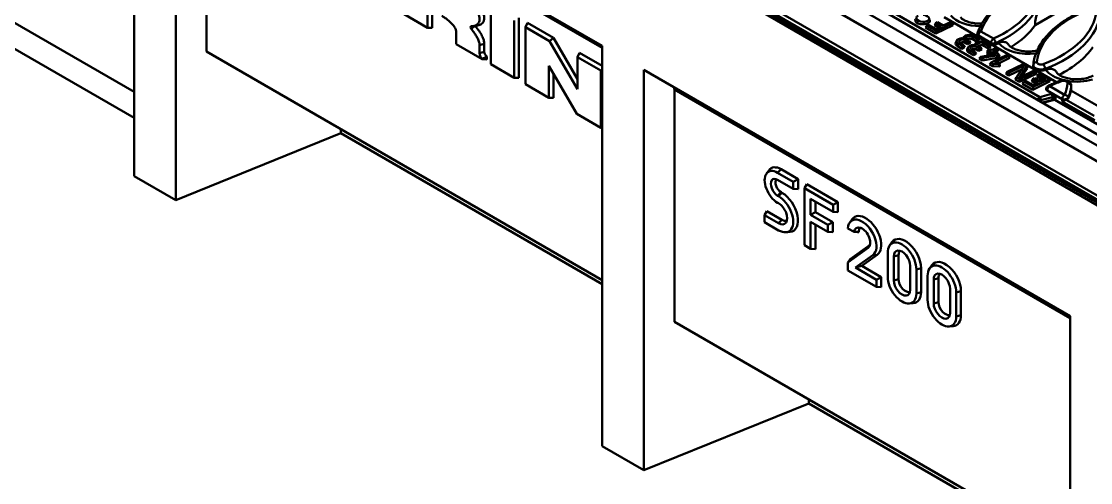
# Model space of a CAD drawing. Header units: millimetres. Extents: x 0 to 2774, y -40 to 1485.
# Drawn here: x 150.3 to 368.4, y 188.1 to 282.2 of the extents above; entities that cross this region are included whole.
import ezdxf

# ---------------------------------------------------------------- set-up
doc = ezdxf.new("R2010")
doc.units = ezdxf.units.MM
doc.header["$LTSCALE"] = 2.5
doc.layers.add('Sichtbar (ISO)', color=7, linetype='Continuous', lineweight=50)
doc.layers.add('Sichtbar schmal (ISO)', color=7, linetype='Continuous', lineweight=50)

msp = doc.modelspace()

# ---------------------------------------------------------------- linework, layer by layer
at = {"layer": 'Sichtbar (ISO)'}
for p, q in [((173.324, 250.683), (173.324, 332.333)), ((181.81, 327.434), (268.784, 277.219)), ((181.81, 245.784), (181.81, 327.434)), ((188.048, 323.439), (188.048, 276.067)), ((274.087, 312.124), (450.864, 210.062)), ((452.933, 211.197), (276.157, 313.26)), ((272.725, 300.664), (449.501, 198.602)), ((120.685, 298.221), (173.324, 267.83)), ((120.685, 292.914), (173.324, 262.522)), ((233.171, 280.931), (228.382, 283.696)), ((233.171, 285.013), (233.171, 280.931)), ((234.135, 284.457), (234.135, 280.893)), ((246.06, 273.489), (246.06, 285.143)), ((357.086, 281.479), (363.072, 284.935)), ((250.849, 282.378), (250.849, 270.725)), ((251.813, 282.935), (251.813, 270.687)), ((253.581, 281.914), (253.131, 281.06)), ((253.581, 281.914), (258.884, 278.852)), ((334.733, 280.945), (335.016, 281.356)), ((335.016, 281.356), (335.347, 281.519)), ((336.88, 280.28), (335.016, 281.356)), ((335.347, 281.519), (336.879, 280.634)), ((336.555, 281.462), (336.839, 281.873)), ((337.479, 280.929), (336.555, 281.462)), ((336.839, 281.873), (337.17, 282.035)), ((338.017, 281.193), (336.839, 281.873)), ((340.38, 281.45), (336.854, 279.721)), ((340.149, 281.884), (336.88, 280.28)), ((337.17, 282.035), (338.348, 281.355)), ((338.348, 281.355), (339.817, 282.076)), ((345.373, 279.133), (338.525, 283.086)), ((339.817, 282.076), (340.149, 281.884)), ((340.38, 281.45), (340.149, 281.884)), ((234.135, 280.893), (233.171, 280.931)), ((238.989, 277.572), (238.989, 280.133)), ((243.053, 281.318), (242.217, 281.241)), ((253.131, 281.06), (258.07, 278.208)), ((253.131, 269.407), (253.131, 281.06)), ((336.854, 279.721), (334.733, 280.945)), ((336.854, 279.721), (336.88, 280.28)), ((336.879, 280.634), (338.017, 281.193)), ((344.721, 279.245), (345.476, 278.809)), ((345.273, 279.378), (345.303, 279.643)), ((244.308, 274.501), (238.989, 277.572)), ((243.778, 277.368), (243.778, 275.735)), ((244.742, 277.627), (244.742, 275.994)), ((258.884, 278.852), (258.07, 278.208)), ((258.07, 278.208), (263.738, 268.392)), ((258.884, 278.852), (263.738, 270.446)), ((268.784, 195.57), (268.784, 277.219)), ((341.122, 278.315), (340.92, 277.926)), ((342.181, 276.645), (341.297, 277.155)), ((342.207, 277.205), (341.452, 277.641)), ((341.783, 277.803), (342.538, 277.367)), ((342.181, 276.645), (342.207, 277.205)), ((342.538, 277.367), (342.207, 277.205)), ((342.591, 279.036), (342.446, 278.757)), ((342.769, 276.933), (342.538, 277.367)), ((343.296, 277.57), (342.766, 277.876)), ((343.323, 278.13), (342.921, 278.362)), ((343.252, 278.524), (343.653, 278.292)), ((343.296, 277.57), (343.323, 278.13)), ((343.884, 277.858), (343.296, 277.57)), ((343.653, 278.292), (343.323, 278.13)), ((343.884, 277.858), (343.653, 278.292)), ((345.119, 278.087), (344.235, 278.597)), ((345.145, 278.646), (344.39, 279.082)), ((344.924, 277.689), (344.779, 277.41)), ((345.119, 278.087), (345.145, 278.646)), ((345.707, 278.375), (345.119, 278.087)), ((345.476, 278.809), (345.145, 278.646)), ((345.656, 276.782), (345.254, 277.014)), ((345.707, 278.375), (345.476, 278.809)), ((345.49, 279.046), (348.065, 277.559)), ((345.585, 277.177), (345.987, 276.945)), ((347.452, 276.739), (346.569, 277.25)), ((347.479, 277.299), (346.723, 277.735)), ((347.054, 277.898), (347.81, 277.462)), ((347.452, 276.739), (347.479, 277.299)), ((348.04, 277.028), (347.452, 276.739)), ((347.81, 277.462), (347.479, 277.299)), ((348.04, 277.028), (347.81, 277.462)), ((348.218, 277.49), (361.475, 269.836)), ((188.048, 276.067), (268.784, 229.454)), ((245.272, 275.076), (245.272, 274.464)), ((264.187, 275.79), (263.738, 274.936)), ((263.738, 268.392), (263.738, 274.936)), ((263.738, 274.936), (268.526, 272.172)), ((264.187, 275.79), (268.784, 273.137)), ((342.769, 276.933), (342.181, 276.645)), ((343.455, 276.968), (343.253, 276.579)), ((344.514, 275.298), (343.631, 275.808)), ((344.541, 275.858), (343.785, 276.294)), ((344.116, 276.456), (344.871, 276.02)), ((344.514, 275.298), (344.541, 275.858)), ((345.102, 275.586), (344.514, 275.298)), ((344.871, 276.02), (344.541, 275.858)), ((345.102, 275.586), (344.871, 276.02)), ((345.63, 276.223), (345.1, 276.529)), ((345.63, 276.223), (345.656, 276.782)), ((346.217, 276.511), (345.63, 276.223)), ((345.987, 276.945), (345.656, 276.782)), ((345.693, 274.617), (346.041, 274.991)), ((346.217, 276.511), (345.987, 276.945)), ((346.041, 274.991), (349.05, 275.513)), ((346.402, 274.783), (346.041, 274.991)), ((349.264, 275.28), (346.402, 274.783)), ((347.219, 275.996), (347.503, 276.407)), ((347.406, 275.888), (347.219, 275.996)), ((347.22, 275.619), (347.504, 276.03)), ((347.783, 275.293), (347.22, 275.619)), ((347.503, 276.407), (347.833, 276.569)), ((347.856, 276.203), (347.503, 276.407)), ((347.504, 276.03), (347.856, 276.203)), ((347.835, 275.838), (347.504, 276.03)), ((347.81, 275.298), (347.835, 275.838)), ((347.833, 276.569), (348.187, 276.365)), ((348.188, 276.011), (347.835, 275.838)), ((348.162, 275.451), (347.871, 275.309)), ((348.098, 273.804), (351.367, 275.408)), ((348.162, 275.451), (348.188, 276.011)), ((348.284, 275.381), (348.162, 275.451)), ((348.187, 276.365), (349.01, 276.769)), ((349.05, 275.513), (348.188, 276.011)), ((349.342, 276.577), (348.519, 276.173)), ((348.519, 276.173), (349.697, 275.493)), ((351.699, 275.216), (348.822, 273.805)), ((349.01, 276.769), (349.342, 276.577)), ((349.572, 276.143), (349.031, 275.878)), ((349.697, 275.493), (349.264, 275.28)), ((349.34, 274.771), (349.264, 275.28)), ((349.928, 275.059), (349.34, 274.771)), ((349.572, 276.143), (349.342, 276.577)), ((349.928, 275.059), (349.697, 275.493)), ((351.367, 275.408), (351.699, 275.216)), ((351.929, 274.782), (351.699, 275.216)), ((244.308, 274.569), (244.308, 274.501)), ((245.272, 274.464), (244.308, 274.501)), ((250.849, 270.725), (246.06, 273.489)), ((263.587, 263.37), (257.92, 273.186)), ((257.92, 273.186), (257.92, 266.642)), ((346.332, 274.248), (345.693, 274.617)), ((346.332, 274.248), (346.402, 274.783)), ((349.34, 274.771), (346.332, 274.248)), ((347.814, 273.393), (348.098, 273.804)), ((348.404, 273.053), (347.814, 273.393)), ((348.505, 273.569), (348.098, 273.804)), ((348.404, 273.053), (348.505, 273.569)), ((349.875, 272.988), (348.404, 273.053)), ((349.719, 273.515), (348.505, 273.569)), ((348.822, 273.805), (349.718, 273.765)), ((349.873, 273.432), (349.718, 273.765)), ((349.718, 273.765), (349.719, 273.515)), ((349.875, 272.988), (349.719, 273.515)), ((351.929, 274.782), (349.744, 273.71)), ((349.873, 273.432), (349.875, 272.988)), ((351.398, 271.899), (354.667, 273.503)), ((354.667, 273.149), (351.729, 271.707)), ((353.271, 270.817), (354.822, 273.059)), ((355.364, 273.1), (353.813, 270.858)), ((355.547, 272.693), (354.343, 270.952)), ((354.652, 272.813), (354.667, 273.149)), ((354.667, 273.503), (355.364, 273.1)), ((354.822, 273.059), (354.667, 273.149)), ((355.547, 272.693), (355.364, 273.1)), ((356.737, 273.449), (356.709, 273.192)), ((251.813, 270.687), (250.849, 270.725)), ((258.884, 271.516), (258.884, 266.605)), ((268.784, 272.32), (268.526, 272.172)), ((268.526, 272.172), (268.526, 260.519)), ((277.269, 272.32), (364.243, 222.106)), ((277.269, 190.671), (277.269, 272.32)), ((351.114, 271.488), (351.398, 271.899)), ((351.703, 271.147), (351.114, 271.488)), ((351.729, 271.707), (351.398, 271.899)), ((354.423, 272.482), (351.703, 271.147)), ((351.703, 271.147), (351.729, 271.707)), ((353.035, 270.379), (353.271, 270.817)), ((353.969, 270.414), (353.271, 270.817)), ((353.813, 270.858), (353.968, 270.768)), ((357.468, 271.584), (353.943, 269.855)), ((353.968, 270.768), (356.906, 272.21)), ((357.238, 272.018), (353.969, 270.414)), ((356.354, 270.031), (356.638, 270.442)), ((356.638, 270.442), (356.969, 270.604)), ((357.816, 269.762), (356.638, 270.442)), ((359.948, 270.453), (356.679, 268.849)), ((356.906, 272.21), (357.238, 272.018)), ((356.969, 270.604), (358.147, 269.924)), ((357.468, 271.584), (357.238, 272.018)), ((357.47, 270.956), (357.753, 271.367)), ((358.747, 270.218), (357.47, 270.956)), ((357.753, 271.367), (358.084, 271.529)), ((359.285, 270.482), (357.753, 271.367)), ((358.084, 271.529), (359.948, 270.453)), ((358.147, 269.924), (359.285, 270.482)), ((360.179, 270.02), (359.948, 270.453)), ((257.92, 266.642), (253.131, 269.407)), ((283.507, 268.325), (283.507, 220.953)), ((353.943, 269.855), (353.035, 270.379)), ((353.943, 269.855), (353.969, 270.414)), ((354.532, 269.514), (354.815, 269.925)), ((356.653, 268.29), (354.532, 269.514)), ((354.815, 269.925), (355.146, 270.088)), ((356.679, 268.849), (354.815, 269.925)), ((355.146, 270.088), (356.678, 269.203)), ((357.278, 269.498), (356.354, 270.031)), ((360.179, 270.02), (356.653, 268.29)), ((356.653, 268.29), (356.679, 268.849)), ((356.678, 269.203), (357.816, 269.762)), ((359.327, 268.441), (359.338, 268.509)), ((364.45, 269.129), (364.478, 268.872)), ((258.884, 266.605), (257.92, 266.642)), ((358.581, 265.672), (360.975, 266.267)), ((359.546, 268.113), (360.686, 267.455)), ((372.172, 259.883), (361.16, 266.241)), ((364.396, 268.15), (371.07, 264.296)), ((268.526, 260.519), (263.587, 263.37)), ((215.497, 260.219), (215.497, 259.403)), ((268.784, 260.509), (268.526, 260.519)), ((181.81, 245.784), (215.497, 259.403)), ((215.497, 259.403), (268.784, 228.638)), ((302.28, 251.153), (302.764, 251.838)), ((304.581, 251.356), (307.771, 249.514)), ((305.288, 252.061), (308.735, 250.071)), ((173.324, 250.683), (181.81, 245.784)), ((307.771, 248.067), (304.581, 249.909)), ((308.735, 250.071), (307.771, 249.514)), ((307.771, 249.514), (307.771, 248.067)), ((308.735, 250.071), (308.735, 248.029)), ((310.503, 249.05), (310.053, 248.196)), ((310.503, 249.05), (316.867, 245.376)), ((304.581, 246.661), (304.758, 246.559)), ((305.288, 247.366), (305.465, 247.264)), ((308.735, 248.029), (307.771, 248.067)), ((310.053, 248.196), (315.902, 244.819)), ((310.053, 236.543), (310.053, 248.196)), ((304.758, 245.112), (304.581, 245.214)), ((315.902, 243.372), (311.306, 246.026)), ((311.306, 246.026), (311.306, 242.778)), ((312.271, 245.469), (312.271, 243.335)), ((316.867, 245.376), (315.902, 244.819)), ((315.902, 244.819), (315.902, 243.372)), ((316.867, 245.376), (316.867, 243.335)), ((302.371, 243.539), (301.921, 242.685)), ((301.921, 242.685), (304.758, 241.047)), ((301.921, 241.238), (301.921, 242.685)), ((302.371, 243.539), (305.465, 241.753)), ((312.271, 243.335), (311.306, 242.778)), ((311.306, 242.778), (314.842, 240.737)), ((312.271, 243.335), (315.806, 241.293)), ((316.867, 243.335), (315.902, 243.372)), ((304.758, 239.6), (301.921, 241.238)), ((314.842, 239.29), (311.306, 241.331)), ((311.306, 241.331), (311.306, 235.82)), ((312.271, 240.774), (312.271, 235.782)), ((315.806, 241.293), (314.842, 240.737)), ((314.842, 240.737), (314.842, 239.29)), ((315.806, 241.293), (315.806, 239.252)), ((320.165, 239.278), (318.903, 240.007)), ((319.286, 241.181), (319.771, 241.867)), ((306.268, 239.197), (307.104, 239.274)), ((315.806, 239.252), (314.842, 239.29)), ((311.306, 235.82), (310.053, 236.543)), ((312.271, 235.782), (311.306, 235.82)), ((318.892, 233.07), (323.06, 236.019)), ((319.342, 233.741), (323.443, 236.643)), ((327.418, 236.487), (327.902, 237.172)), ((319.342, 233.741), (318.892, 233.07)), ((323.992, 234.514), (320.434, 231.997)), ((324.891, 234.613), (321.718, 232.369)), ((327.024, 230.122), (327.024, 235.021)), ((328.277, 229.399), (328.277, 234.298)), ((329.241, 234.557), (329.241, 229.658)), ((318.892, 231.44), (318.892, 233.07)), ((324.741, 228.063), (318.892, 231.44)), ((321.718, 232.369), (320.434, 231.997)), ((320.434, 231.997), (324.741, 229.51)), ((321.718, 232.369), (325.706, 230.067)), ((331.62, 232.367), (331.62, 227.468)), ((332.873, 231.644), (332.873, 226.745)), ((333.837, 231.904), (333.837, 227.005)), ((335.55, 231.792), (336.034, 232.477)), ((325.706, 230.067), (324.741, 229.51)), ((324.741, 229.51), (324.741, 228.063)), ((325.706, 230.067), (325.706, 228.025)), ((335.156, 225.427), (335.156, 230.326)), ((336.409, 224.704), (336.409, 229.603)), ((337.373, 229.862), (337.373, 224.963)), ((325.706, 228.025), (324.741, 228.063)), ((339.752, 227.673), (339.752, 222.774)), ((341.005, 226.949), (341.005, 222.05)), ((341.969, 227.209), (341.969, 222.31)), ((331.415, 224.665), (332.251, 224.742)), ((283.507, 220.953), (364.243, 174.341)), ((364.243, 140.456), (364.243, 222.106)), ((339.546, 219.97), (340.382, 220.047)), ((310.956, 205.106), (310.956, 204.289)), ((277.269, 190.671), (310.956, 204.289)), ((310.956, 204.289), (364.243, 173.524)), ((268.784, 195.57), (277.269, 190.671))]:
    msp.add_line(p, q, dxfattribs=at)
for centre, radius, start, end in [((346.048, 279.559), 0.75, 162.34961, 173.54147), ((360.079, 268.391), 0.75, 116.04352, 170.98233), ((361.035, 266.024), 0.25, 60, 103.95519)]:
    msp.add_arc(centre, radius, start, end, dxfattribs=at)
for centre, major_axis, ratio, start_param, end_param in [((334.167, 282.839), (1.315, -0.082), 0.5325114, 2.3909536, 7.8029094), ((334.141, 282.417), (1.497, -0.094), 0.5325114, 2.9105576, 6.5142204), ((333.738, 286.807), (25.106, 0), 0.5773503, 5.537113, 5.9067594), ((242.19, 280.898), (-0.182, 0.315), 0.5773503, 5.9948561, 8.1495702), ((343.821, 278.803), (-1.274, 0.08), 0.5325114, 3.9617499, 6.487229), ((343.821, 278.803), (-0.805, 0.05), 0.5325114, 3.9617499, 7.1033426), ((342.325, 277.66), (-1.455, 0.091), 0.5325114, 6.0521502, 7.1033426), ((342.352, 278.082), (-1.274, 0.08), 0.5325114, 4.5778634, 7.1033426), ((342.352, 278.082), (-0.805, 0.05), 0.5325114, 3.9617499, 7.1033426), ((342.325, 277.66), (-0.624, 0.039), 0.5325114, 3.9617499, 5.9004339), ((343.794, 278.381), (-0.624, 0.039), 0.5325114, 3.9617499, 5.9004339), ((344.685, 276.735), (-1.274, 0.08), 0.5325114, 4.5778634, 7.1033426), ((344.685, 276.735), (-0.805, 0.05), 0.5325114, 3.9617499, 7.1033426), ((346.154, 277.456), (-1.274, 0.08), 0.5325114, 3.9617499, 6.487229), ((346.154, 277.456), (-0.805, 0.05), 0.5325114, 3.9617499, 7.1033426), ((346.128, 277.034), (-0.624, 0.039), 0.5325114, 3.9617499, 5.9004339), ((333.738, 288.848), (-24.887, 0), 0.5773503, 2.2336983, 2.2647277), ((244.565, 275.28), (0.557, -0.965), 0.5773503, 3.9269908, 5.1649429), ((245.272, 275.688), (0.375, -0.65), 0.5773503, 3.9269908, 5.4977871), ((344.659, 276.313), (-1.455, 0.091), 0.5325114, 6.0521502, 7.1033426), ((344.659, 276.313), (-0.624, 0.039), 0.5325114, 3.9617499, 5.9004339), ((345.523, 282.271), (25.106, 0), 0.5773503, 5.4265358, 5.9067594), ((358.286, 273.058), (-1.587, 0), 0.5773503, 6.2270729, 8.4336928), ((381.549, 272.303), (-24.887, 0), 0.5773503, 6.221282, 6.2270729), ((345.523, 284.312), (-24.887, 0), 0.5773503, 2.1505075, 2.157945), ((277.269, 265.804), (4.92, 5.754), 0.6665317, 5.6211331, 5.6875655), ((339.63, 269.57), (24.887, 0), 0.5773503, 6.1841724, 6.2270729), ((362.893, 268.816), (1.587, 0), 0.5773503, 6.2270729, 6.3450887), ((339.745, 270.593), (-24.772, 1.5), 0.5326124, 2.9399809, 3.069717), ((304.581, 248.285), (-1.881, 3.257), 0.5773503, 5.4977871, 8.6393798), ((305.288, 248.693), (-2.063, 3.572), 0.5773503, 5.4977871, 6.5434805), ((304.581, 248.285), (-0.994, 1.722), 0.5773503, 5.4977871, 8.6393798), ((305.288, 248.693), (-0.812, 1.407), 0.5773503, 0.1495106, 2.3561945), ((304.758, 243.079), (2.131, -3.69), 0.5773503, 5.4977871, 8.6393798), ((305.465, 243.488), (2.312, -4.005), 0.5773503, 6.0228901, 8.6393798), ((304.758, 243.079), (1.244, -2.156), 0.5773503, 5.4977871, 8.6393798), ((322.524, 238.436), (-2.25, 3.897), 0.5773503, 3.1949454, 6.5434805), ((305.465, 243.488), (1.063, -1.84), 0.5773503, 5.4977871, 6.2298105), ((321.817, 238.027), (-2.068, 3.582), 0.5773503, 3.1949454, 6.9804696), ((321.817, 238.027), (1.182, -2.047), 0.5773503, 0.0533527, 3.7724103), ((322.524, 238.436), (-1, 1.732), 0.5773503, 0.0728336, 0.7853982), ((330.656, 233.741), (-2.25, 3.897), 0.5773503, 3.9269908, 6.5434805), ((329.948, 233.333), (-2.068, 3.582), 0.5773503, 3.9269908, 7.0685835), ((329.948, 233.333), (-1.182, 2.047), 0.5773503, 3.9269908, 7.0685835), ((330.656, 233.741), (-1, 1.732), 0.5773503, 0.0728336, 0.7853982), ((338.787, 229.046), (-2.25, 3.897), 0.5773503, 3.9269908, 6.5434805), ((338.08, 228.638), (-2.068, 3.582), 0.5773503, 3.9269908, 7.0685835), ((329.948, 228.434), (2.068, -3.582), 0.5773503, 3.9269908, 7.0685835), ((329.948, 228.434), (1.182, -2.047), 0.5773503, 3.9269908, 7.0685835), ((330.656, 228.842), (1, -1.732), 0.5773503, 3.9269908, 6.2103517), ((338.08, 228.638), (-1.182, 2.047), 0.5773503, 3.9269908, 7.0685835), ((338.787, 229.046), (-1, 1.732), 0.5773503, 0.0728336, 0.7853982), ((330.656, 228.842), (2.25, -3.897), 0.5773503, 6.0228901, 7.0685835), ((338.08, 223.739), (2.068, -3.582), 0.5773503, 3.9269908, 7.0685835), ((338.08, 223.739), (1.182, -2.047), 0.5773503, 3.9269908, 7.0685835), ((338.787, 224.147), (1, -1.732), 0.5773503, 3.9269908, 6.2103517), ((338.787, 224.147), (2.25, -3.897), 0.5773503, 6.0228901, 7.0685835)]:
    msp.add_ellipse(centre, major_axis=major_axis, ratio=ratio, start_param=start_param, end_param=end_param, dxfattribs=at)
for points, knots in [([(236.61, 290.598), (237.583, 290.037), (238.555, 289.367), (240.313, 287.944), (241.102, 287.195), (242.444, 285.681), (242.978, 284.919), (243.449, 283.992), (243.552, 283.747), (243.701, 283.291), (243.747, 283.08), (243.786, 282.689), (243.779, 282.511), (243.712, 282.182), (243.652, 282.032), (243.459, 281.744), (243.317, 281.611), (242.864, 281.347), (242.503, 281.252), (242.068, 281.23)], [1.5707963, 1.5707963, 1.5707963, 1.5707963, 1.9703582, 1.9703582, 2.3573263, 2.3573263, 2.7650746, 2.7650746, 2.9239676, 2.9239676, 3.0828606, 3.0828606, 3.2417536, 3.2417536, 3.4006466, 3.4006466, 3.5841652, 3.5841652, 3.8619871, 3.8619871, 3.8619871, 3.8619871]), ([(237.317, 291.304), (238.026, 290.895), (239.444, 289.964), (241.397, 288.344), (243.018, 286.633), (244.174, 284.97), (244.772, 283.49), (244.762, 282.314), (244.17, 281.568), (243.452, 281.354), (243.053, 281.318)], [1.5707963, 1.5707963, 1.5707963, 1.5707963, 1.8571952, 2.143594, 2.4299929, 2.7163917, 3.0027905, 3.2891894, 3.5755882, 3.8295623, 3.8295623, 3.8295623, 3.8295623]), ([(356.29, 289.392), (355.175, 288.97), (354.115, 288.495), (352.137, 287.449), (351.218, 286.878), (349.544, 285.651), (348.788, 284.995), (347.462, 283.612), (346.891, 282.884), (345.955, 281.372), (345.589, 280.588), (345.334, 279.786)], [2.93590568, 2.93590568, 2.93590568, 2.93590568, 3.09778677, 3.09778677, 3.25966787, 3.25966787, 3.42154896, 3.42154896, 3.58343006, 3.58343006, 3.74531115, 3.74531115, 3.74531115, 3.74531115]), ([(358.273, 286.442), (358.175, 286.106), (358.054, 285.699), (357.758, 284.716), (357.577, 284.126), (357.309, 283.141), (357.188, 282.659), (357.106, 282.1), (357.09, 281.959), (357.076, 281.7), (357.077, 281.581), (357.086, 281.479)], [3.485316, 3.485316, 3.485316, 3.485316, 3.8312275, 3.8312275, 4.2428686, 4.2428686, 4.5039478, 4.5039478, 4.5816976, 4.5816976, 4.6534636, 4.6534636, 4.6534636, 4.6534636]), ([(368.076, 284.856), (366.795, 284.372), (365.588, 283.818), (363.365, 282.584), (362.349, 281.905), (360.54, 280.44), (359.747, 279.654), (358.418, 277.996), (357.881, 277.124), (357.091, 275.32), (356.838, 274.389), (356.737, 273.449)], [2.93590568, 2.93590568, 2.93590568, 2.93590568, 3.12174204, 3.12174204, 3.30757839, 3.30757839, 3.49341475, 3.49341475, 3.67925111, 3.67925111, 3.86508746, 3.86508746, 3.86508746, 3.86508746]), ([(238.989, 280.133), (238.989, 280.222), (238.975, 280.32), (238.925, 280.518), (238.888, 280.619), (238.756, 280.912), (238.639, 281.102), (238.351, 281.491), (238.177, 281.69), (237.677, 282.194), (237.32, 282.497), (236.828, 282.856), (236.715, 282.934), (236.43, 283.124), (236.255, 283.233), (236.08, 283.334)], [0, 0, 0, 0, 0.136966, 0.136966, 0.2739319, 0.2739319, 0.5392298, 0.5392298, 0.8187742, 0.8187742, 1.2545102, 1.2545102, 1.380327, 1.380327, 1.5707963, 1.5707963, 1.5707963, 1.5707963]), ([(341.903, 283.052), (341.903, 283.052), (341.93, 282.998), (342.099, 282.826), (342.229, 282.716), (342.594, 282.486), (342.829, 282.364), (343.399, 282.137), (343.74, 282.032), (344.502, 281.865), (344.926, 281.805), (345.64, 281.76), (345.925, 281.756), (346.207, 281.765)], [4.1990628, 4.1990628, 4.1990628, 4.1990628, 4.4433142, 4.4433142, 4.6671472, 4.6671472, 4.89299, 4.89299, 5.1340313, 5.1340313, 5.3891841, 5.3891841, 5.5541086, 5.5541086, 5.5541086, 5.5541086]), ([(242.069, 280.706), (242.267, 280.47), (242.45, 280.237), (242.776, 279.79), (242.92, 279.575), (243.183, 279.149), (243.299, 278.939), (243.547, 278.428), (243.651, 278.142), (243.729, 277.811), (243.743, 277.739), (243.77, 277.564), (243.778, 277.464), (243.778, 277.368)], [2.44667935, 2.44667935, 2.44667935, 2.44667935, 2.56786562, 2.56786562, 2.68523224, 2.68523224, 2.80890141, 2.80890141, 3.00166907, 3.00166907, 3.05732985, 3.05732985, 3.14159265, 3.14159265, 3.14159265, 3.14159265]), ([(242.9, 281.303), (243.489, 280.601), (244.186, 279.574), (244.662, 278.383), (244.742, 277.864), (244.742, 277.627)], [2.44719586, 2.44719586, 2.44719586, 2.44719586, 2.794136, 2.96786433, 3.14159265, 3.14159265, 3.14159265, 3.14159265]), ([(345.373, 279.133), (345.356, 279.149), (345.342, 279.166), (345.301, 279.222), (345.283, 279.262), (345.271, 279.328), (345.27, 279.353), (345.273, 279.378)], [0.038720517, 0.038720517, 0.038720517, 0.038720517, 0.058467664, 0.058467664, 0.101607897, 0.101607897, 0.12740965, 0.12740965, 0.12740965, 0.12740965]), ([(349.053, 277.523), (348.976, 277.488), (348.888, 277.462), (348.701, 277.432), (348.603, 277.428), (348.424, 277.44), (348.343, 277.453), (348.251, 277.479), (348.234, 277.484), (348.218, 277.49)], [0, 0, 0, 0, 0.05865982, 0.05865982, 0.11697162, 0.11697162, 0.16700372, 0.16700372, 0.17835788, 0.17835788, 0.17835788, 0.17835788]), ([(351.724, 277.381), (351.71, 277.408), (351.695, 277.435), (351.569, 277.645), (351.424, 277.786), (351.038, 278.004), (350.785, 278.055), (350.238, 278.024), (349.948, 277.944), (349.655, 277.803)], [-0.67787049, -0.67787049, -0.67787049, -0.67787049, -0.6515259, -0.6515259, -0.46384549, -0.46384549, -0.22918293, -0.22918293, 0, 0, 0, 0]), ([(351.724, 277.381), (351.728, 277.374), (351.776, 277.289), (352.021, 277.071), (352.178, 276.957), (352.595, 276.722), (352.859, 276.602), (353.482, 276.384), (353.848, 276.289), (354.65, 276.146), (355.089, 276.103), (355.983, 276.082), (356.438, 276.106), (357.091, 276.192), (357.304, 276.229), (357.508, 276.272)], [4.2141529, 4.2141529, 4.2141529, 4.2141529, 4.5037544, 4.5037544, 4.7251338, 4.7251338, 4.9545322, 4.9545322, 5.199681, 5.199681, 5.4575783, 5.4575783, 5.7210193, 5.7210193, 5.8534292, 5.8534292, 5.8534292, 5.8534292]), ([(361.544, 271.711), (361.519, 271.766), (361.492, 271.819), (361.343, 272.063), (361.185, 272.216), (360.772, 272.457), (360.506, 272.524), (359.929, 272.53), (359.621, 272.47), (359.31, 272.35)], [-0.69015051, -0.69015051, -0.69015051, -0.69015051, -0.64143493, -0.64143493, -0.45191856, -0.45191856, -0.22425246, -0.22425246, 0, 0, 0, 0]), ([(361.544, 271.711), (361.544, 271.711), (361.587, 271.63), (361.828, 271.412), (361.982, 271.298), (362.393, 271.063), (362.652, 270.943), (363.269, 270.724), (363.632, 270.627), (364.43, 270.482), (364.866, 270.436), (365.759, 270.411), (366.215, 270.433), (367.082, 270.542), (367.492, 270.628), (368.21, 270.841), (368.521, 270.967), (368.836, 271.128), (368.894, 271.159), (368.949, 271.191)], [4.1990628, 4.1990628, 4.1990628, 4.1990628, 4.4963269, 4.4963269, 4.7178409, 4.7178409, 4.9467646, 4.9467646, 5.1914097, 5.1914097, 5.4489903, 5.4489903, 5.7123827, 5.7123827, 5.9729977, 5.9729977, 6.2223331, 6.2223331, 6.2831853, 6.2831853, 6.2831853, 6.2831853]), ([(359.327, 268.441), (359.325, 268.429), (359.324, 268.417), (359.325, 268.352), (359.345, 268.299), (359.421, 268.199), (359.476, 268.153), (359.546, 268.113)], [-0.13164224, -0.13164224, -0.13164224, -0.13164224, -0.11798587, -0.11798587, -0.05909099, -0.05909099, 0, 0, 0, 0]), ([(362.183, 270.114), (362.014, 270.05), (361.846, 269.985), (361.513, 269.852), (361.348, 269.784), (361.02, 269.647), (360.858, 269.577), (360.536, 269.435), (360.377, 269.362), (360.061, 269.216), (359.904, 269.141), (359.749, 269.065)], [2.93590568, 2.93590568, 2.93590568, 2.93590568, 2.96044432, 2.96044432, 2.98498296, 2.98498296, 3.00952161, 3.00952161, 3.03406025, 3.03406025, 3.05859889, 3.05859889, 3.05859889, 3.05859889]), ([(364.45, 269.129), (364.438, 269.245), (364.405, 269.356), (364.308, 269.567), (364.24, 269.663), (364.072, 269.847), (363.968, 269.927), (363.719, 270.075), (363.572, 270.133), (363.255, 270.216), (363.085, 270.237), (362.745, 270.24), (362.576, 270.223), (362.334, 270.165), (362.258, 270.142), (362.183, 270.114)], [0.8473015, 0.8473015, 0.8473015, 0.8473015, 1.0461813, 1.0461813, 1.2705319, 1.2705319, 1.5560441, 1.5560441, 1.9290652, 1.9290652, 2.3395873, 2.3395873, 2.7469542, 2.7469542, 2.9359057, 2.9359057, 2.9359057, 2.9359057]), ([(360.686, 267.455), (360.742, 267.422), (360.805, 267.373), (360.955, 267.215), (361.025, 267.112), (361.149, 266.91), (361.207, 266.797), (361.265, 266.685), (361.266, 266.684), (361.266, 266.683)], [0, 0, 0, 0, 0.04816986, 0.04816986, 0.10900106, 0.10900106, 0.17738461, 0.17738461, 0.17797795, 0.17797795, 0.17797795, 0.17797795]), ([(362.619, 265.901), (362.62, 265.902), (362.621, 265.902), (362.674, 265.928), (362.735, 265.958), (362.87, 266.022), (362.943, 266.055), (363.093, 266.119), (363.168, 266.149), (363.306, 266.196), (363.368, 266.215), (363.434, 266.229), (363.44, 266.231), (363.447, 266.232)], [-0.26652689, -0.26652689, -0.26652689, -0.26652689, -0.26588487, -0.26588487, -0.21036602, -0.21036602, -0.15679405, -0.15679405, -0.10830996, -0.10830996, -0.06958251, -0.06958251, -0.06515246, -0.06515246, -0.06515246, -0.06515246]), ([(363.447, 266.232), (363.474, 266.238), (363.5, 266.244), (363.607, 266.275), (363.678, 266.307), (363.792, 266.386), (363.833, 266.432), (363.855, 266.482)], [-0.13441515, -0.13441515, -0.13441515, -0.13441515, -0.11654012, -0.11654012, -0.05854254, -0.05854254, 0, 0, 0, 0])]:
    msp.add_open_spline(points, degree=3, knots=knots, dxfattribs=at)
for points, degree in [([(345.49, 279.046), (345.445, 279.072), (345.405, 279.101), (345.373, 279.133)], 3), ([(348.218, 277.49), (348.162, 277.51), (348.111, 277.533), (348.065, 277.559)], 3), ([(245.272, 275.076), (244.871, 274.844), (244.308, 274.569)], 2), ([(321.11, 239.252), (320.665, 239.269), (320.165, 239.278)], 2)]:
    msp.add_open_spline(points, degree=degree, dxfattribs=at)
at = {"layer": 'Sichtbar schmal (ISO)'}
for p, q in [((188.048, 323.439), (268.784, 276.826)), ((276.032, 313.247), (452.808, 211.185)), ((273.38, 309.234), (450.157, 207.172)), ((450.166, 207.241), (273.389, 309.303)), ((272.673, 301.306), (449.449, 199.244)), ((449.626, 199.55), (272.85, 301.612)), ((273.026, 301.714), (449.803, 199.652)), ((273.38, 302.327), (450.157, 200.264)), ((449.449, 198.716), (272.673, 300.778)), ((303.379, 297.553), (357.681, 266.202)), ((358.06, 266.792), (324.028, 286.44)), ((242.892, 281.303), (242.069, 280.706)), ((348.068, 277.837), (345.52, 279.307)), ((346.048, 280.171), (348.596, 278.701)), ((244.742, 277.627), (243.778, 277.368)), ((341.297, 277.155), (341.452, 277.641)), ((342.766, 277.876), (342.921, 278.362)), ((344.235, 278.597), (344.39, 279.082)), ((345.1, 276.529), (345.254, 277.014)), ((346.569, 277.25), (346.723, 277.735)), ((244.742, 275.994), (243.778, 275.735)), ((343.631, 275.808), (343.785, 276.294)), ((356.729, 273.366), (356.701, 273.109)), ((359.14, 272.562), (359.156, 272.291)), ((283.507, 268.325), (364.243, 221.713)), ((363.122, 267.247), (360.079, 269.004)), ((364.451, 269.023), (364.478, 268.764)), ((357.681, 266.202), (357.681, 266.192)), ((360.443, 267.413), (358.06, 266.792)), ((358.277, 265.847), (358.282, 266.156)), ((358.282, 266.156), (360.666, 266.777)), ((358.64, 265.638), (361.051, 266.237)), ((362.593, 266.383), (359.55, 268.14)), ((360.666, 266.777), (360.656, 266.188)), ((361.051, 266.237), (372.062, 259.879)), ((361.258, 266.185), (361.266, 266.683)), ((369.128, 262.953), (363.447, 266.232)), ((362.619, 265.901), (369.257, 262.069)), ((305.288, 252.061), (304.581, 251.356)), ((305.288, 247.366), (304.581, 246.661)), ((305.465, 247.264), (304.758, 246.559)), ((305.465, 241.753), (304.758, 241.047)), ((323.399, 236.491), (323.06, 236.019)), ((324.891, 234.613), (323.992, 234.514)), ((329.241, 234.557), (328.277, 234.298)), ((333.837, 231.904), (332.873, 231.644)), ((329.241, 229.658), (328.277, 229.399)), ((337.373, 229.862), (336.409, 229.603)), ((333.837, 227.005), (332.873, 226.745)), ((341.969, 227.209), (341.005, 226.949)), ((337.373, 224.963), (336.409, 224.704)), ((341.969, 222.31), (341.005, 222.05))]:
    msp.add_line(p, q, dxfattribs=at)
for centre, major_axis, ratio, start_param, end_param in [((369.764, 277.656), (-24.113, 0), 0.5773503, 5.2921002, 6.1015056), ((333.738, 289.665), (24.113, 0), 0.5773503, 5.3763029, 6.2270729), ((333.738, 289.106), (24.86, 0), 0.5773503, 5.3763029, 6.2270729), ((381.549, 273.12), (-24.113, 0), 0.5773503, 5.2921002, 6.2270729), ((345.523, 285.129), (24.113, 0), 0.5773503, 5.2921002, 6.2270729), ((345.523, 284.57), (24.86, 0), 0.5773503, 5.2921002, 6.2270729), ((345.917, 285.146), (6.739, 0), 0.5773503, 3.6018412, 4.7149163), ((346.048, 279.559), (-0.745, 0.084), 0.550681, 0, 0.8470409), ((346.048, 279.559), (-0.715, 0.227), 0.8030583, 4.9625587, 6.2831853), ((346.048, 279.559), (0.375, 0.65), 0.5773503, 0.7853982, 2.268928), ((348.596, 278.088), (-0.375, -0.65), 0.5773503, 3.9269908, 5.4105207), ((348.596, 278.088), (0.75, -0.006), 0.4788607, 3.9346074, 5.3771915), ((348.596, 278.088), (-0.309, 0.684), 0.5031286, 4.068049, 5.5515788), ((355.738, 279.476), (6.739, 0), 0.5773503, 3.5862026, 4.9416067), ((358.286, 273.315), (-1.56, 0), 0.5773503, 6.2270729, 8.4336928), ((357.475, 273.288), (-0.746, 0.073), 0.8152115, 4.7915366, 6.2750665), ((381.549, 272.561), (-24.86, 0), 0.5773503, 6.221282, 6.2270729), ((358.286, 273.874), (-0.813, 0), 0.5773503, 6.2270729, 8.4336928), ((358.731, 272.869), (-0.265, 0.702), 0.4472624, 4.0979583, 5.5814881), ((365.559, 273.806), (-6.739, 0), 0.5773503, 0.3835368, 1.1600929), ((360.079, 268.391), (-0.741, 0.118), 0.5769313, 0, 0.8722327), ((360.079, 268.391), (0.375, 0.65), 0.5773503, 0.7853982, 2.268928), ((360.079, 268.391), (-0.329, 0.674), 0.5275015, 5.5359788, 6.2831853), ((375.657, 258.378), (24.113, 0), 0.5773503, 2.1505075, 2.2732007), ((362.448, 269.412), (-0.265, 0.702), 0.4472624, 5.5814881, 6.2831853), ((362.893, 269.632), (0.813, 0), 0.5773503, 6.2270729, 8.4336928), ((339.63, 270.387), (24.113, 0), 0.5773503, 6.0557044, 6.2270729), ((363.705, 268.993), (0.746, -0.073), 0.8152115, 0.1664141, 1.6499439), ((365.559, 273.806), (6.739, 0), 0.5773503, 4.4369824, 5.2156667), ((339.63, 269.828), (24.86, 0), 0.5773503, 6.0557044, 6.2270729), ((362.893, 269.073), (1.56, 0), 0.5773503, 6.2270729, 6.3450887), ((358.033, 266.369), (-0.25, -0.433), 0.5773503, 3.8520634, 5.4105207), ((358.033, 266.369), (-0.5, 0.008), 0.4851388, 0.7970333, 2.1001969), ((358.033, 266.369), (0.126, -0.484), 0.4443912, 1.0018996, 2.5050339), ((360.94, 266.927), (-0.999, 0.064), 0.5328669, 5.0042006, 5.2673052), ((360.417, 266.99), (-0.126, 0.484), 0.4443912, 4.1434922, 5.6466265), ((360.914, 266.504), (0.498, -0.06), 0.5782482, 0.8567213, 2.159885), ((361.035, 266.024), (-0.06, 0.243), 0.4501144, 5.6549239, 6.2831853), ((361.035, 266.024), (0.125, 0.217), 0.5773503, 0, 0.6981317), ((363.122, 266.635), (-0.375, -0.65), 0.5773503, 3.9269908, 5.4105207), ((363.122, 266.635), (0.749, 0.041), 0.4288567, 3.9063683, 6.0214452), ((363.122, 266.635), (-0.696, 0.279), 0.7954617, 3.5375994, 5.0211293)]:
    msp.add_ellipse(centre, major_axis=major_axis, ratio=ratio, start_param=start_param, end_param=end_param, dxfattribs=at)
for points in [[(345.49, 279.046), (345.5, 279.133), (345.51, 279.22), (345.52, 279.307)], [(348.068, 277.837), (348.067, 277.744), (348.066, 277.652), (348.065, 277.559)], [(349.053, 277.523), (349.054, 277.616), (349.055, 277.709), (349.056, 277.802)], [(359.546, 268.113), (359.547, 268.122), (359.549, 268.131), (359.55, 268.14)], [(362.593, 266.383), (362.594, 266.373), (362.594, 266.362), (362.595, 266.352)], [(362.595, 266.352), (362.603, 266.202), (362.611, 266.052), (362.619, 265.901)], [(363.855, 266.482), (363.853, 266.518), (363.851, 266.554), (363.85, 266.591)]]:
    msp.add_open_spline(points, degree=3, dxfattribs=at)

doc.saveas('drawing.dxf')
